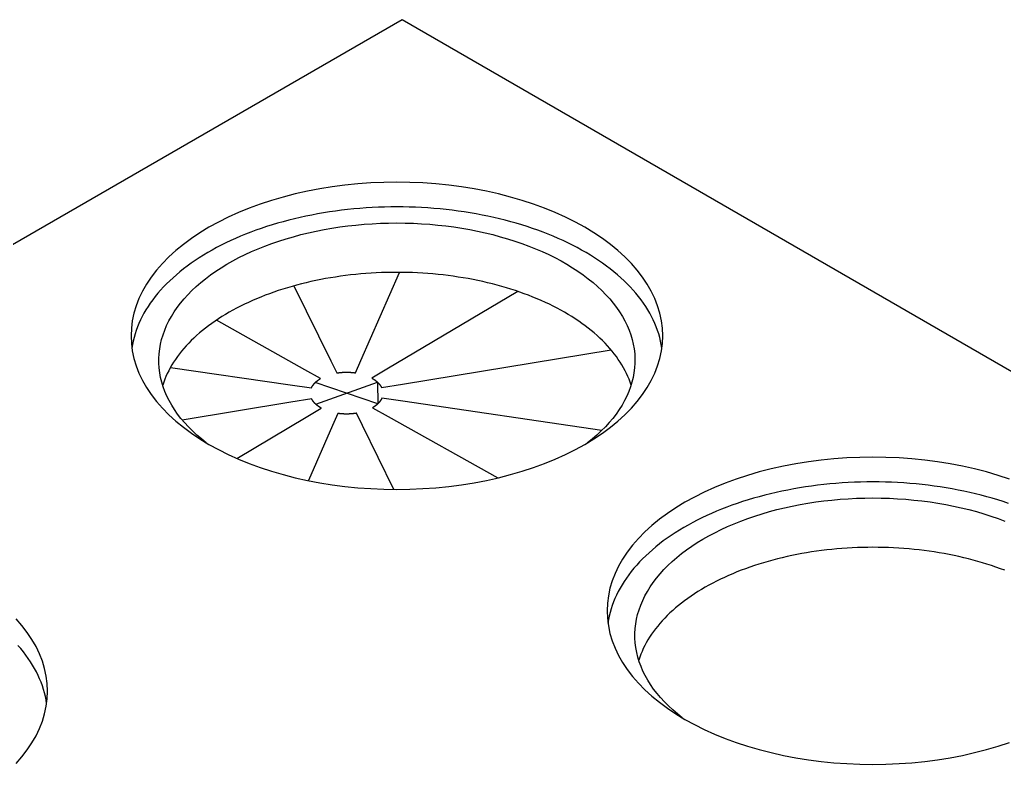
# Model space of a CAD drawing. Extents: x 1.01 to 6.52, y 0.46 to 3.89.
# Drawn here: x 2.638 to 4.675, y 2.346 to 3.89 of the extents above; entities that cross this region are included whole.
import ezdxf

# ---------------------------------------------------------------- set-up
doc = ezdxf.new("R2010")
doc.units = 0
doc.layers.get('0').update_dxf_attribs({"linetype": 'CONTINUOUS'})

msp = doc.modelspace()

# ---------------------------------------------------------------- linework, layer by layer
at = {"color": 0, "linetype": 'CONTINUOUS', "extrusion": (2e-16, 0.816497, 0.57735)}
for p, q in [((3.4288, 3.8904), (1.0129, 2.4956)), ((6.52, 2.1057), (3.4288, 3.8904)), ((3.3433, 3.1853), (3.4231, 3.3679)), ((3.205, 3.34), (3.2812, 3.1848)), ((3.6679, 3.3286), (3.3975, 3.1678)), ((3.2278, 3.1664), (3.0447, 3.2691)), ((3.4293, 3.137), (3.861, 3.2077)), ((3.2812, 3.1848), (3.2934, 3.1598)), ((3.3323, 3.1601), (3.3433, 3.1853)), ((2.9495, 3.1713), (3.1975, 3.1351)), ((3.2601, 3.1483), (3.2278, 3.1664)), ((3.3975, 3.1678), (3.3662, 3.1492)), ((3.3861, 3.13), (3.4293, 3.137)), ((3.1975, 3.1351), (3.2412, 3.1288)), ((3.1984, 3.0993), (2.974, 3.0625)), ((3.2417, 3.1063), (3.1984, 3.0993)), ((3.4302, 3.1012), (3.3866, 3.1075)), ((3.8421, 3.0412), (3.4302, 3.1012)), ((3.2303, 3.0685), (3.2616, 3.0871)), ((3.2955, 3.0762), (3.2845, 3.051)), ((3.3466, 3.0515), (3.3344, 3.0765)), ((3.3677, 3.088), (3.4, 3.0699)), ((3.0868, 2.9832), (3.2303, 3.0685)), ((3.4, 3.0699), (3.6265, 2.9428)), ((3.2845, 3.051), (3.2348, 2.9373)), ((3.4116, 2.9192), (3.3466, 3.0515))]:
    msp.add_line(p, q, dxfattribs=at)
for p, q in [((3.3787, 3.0963), (3.2491, 3.14)), ((3.2502, 3.0953), (3.3776, 3.141)), ((3.3776, 3.141), (3.3787, 3.0963))]:
    msp.add_line(p, q)
at = {"color": 0, "linetype": 'CONTINUOUS'}
for points in [[(3.8069, 3.0121, 0), (3.8255, 3.0234, 0), (3.8431, 3.0352, 0), (3.8597, 3.0475, 0), (3.8753, 3.0603, 0), (3.8897, 3.0734, 0), (3.903, 3.087, 0), (3.9152, 3.1009, 0), (3.9261, 3.1152, 0), (3.9358, 3.1297, 0), (3.9443, 3.1445, 0), (3.9515, 3.1595, 0), (3.9574, 3.1747, 0), (3.962, 3.1901, 0), (3.9653, 3.2056, 0), (3.9673, 3.2211, 0), (3.968, 3.2367, 0), (3.9673, 3.2523, 0), (3.9653, 3.2678, 0), (3.962, 3.2833, 0), (3.9574, 3.2986, 0), (3.9515, 3.3138, 0), (3.9443, 3.3289, 0), (3.9358, 3.3436, 0), (3.9261, 3.3582, 0), (3.9152, 3.3724, 0), (3.903, 3.3864, 0), (3.8897, 3.3999, 0), (3.8753, 3.4131, 0), (3.8597, 3.4258, 0), (3.8431, 3.4381, 0), (3.8255, 3.4499, 0), (3.8069, 3.4612, 0), (3.7873, 3.472, 0), (3.7669, 3.4821, 0), (3.7456, 3.4917, 0), (3.7235, 3.5007, 0), (3.7007, 3.509, 0), (3.6772, 3.5167, 0), (3.6531, 3.5237, 0), (3.6284, 3.5301, 0), (3.6032, 3.5357, 0), (3.5776, 3.5406, 0), (3.5516, 3.5447, 0), (3.5253, 3.5481, 0), (3.4987, 3.5508, 0), (3.4719, 3.5527, 0), (3.4449, 3.5538, 0), (3.4179, 3.5542, 0), (3.391, 3.5538, 0), (3.364, 3.5527, 0), (3.3373, 3.5508, 0), (3.3106, 3.5481, 0), (3.2843, 3.5447, 0), (3.2583, 3.5406, 0), (3.2327, 3.5357, 0), (3.2075, 3.5301, 0), (3.1828, 3.5237, 0), (3.1587, 3.5167, 0), (3.1352, 3.509, 0), (3.1124, 3.5007, 0), (3.0903, 3.4917, 0), (3.069, 3.4821, 0), (3.0486, 3.472, 0), (3.029, 3.4612, 0), (3.0104, 3.4499, 0), (2.9928, 3.4381, 0), (2.9762, 3.4258, 0), (2.9606, 3.4131, 0), (2.9462, 3.3999, 0), (2.9329, 3.3864, 0), (2.9208, 3.3724, 0), (2.9098, 3.3582, 0), (2.9001, 3.3436, 0), (2.8916, 3.3289, 0), (2.8844, 3.3138, 0), (2.8785, 3.2986, 0), (2.8739, 3.2833, 0), (2.8706, 3.2678, 0), (2.8686, 3.2523, 0), (2.8679, 3.2367, 0), (2.8686, 3.2211, 0), (2.8706, 3.2056, 0), (2.8739, 3.1901, 0), (2.8785, 3.1747, 0), (2.8844, 3.1595, 0), (2.8916, 3.1445, 0), (2.9001, 3.1297, 0), (2.9098, 3.1152, 0), (2.9208, 3.1009, 0), (2.9329, 3.087, 0), (2.9462, 3.0734, 0), (2.9606, 3.0603, 0), (2.9762, 3.0475, 0), (2.9928, 3.0352, 0), (3.0104, 3.0234, 0), (3.029, 3.0121, 0), (3.0486, 3.0014, 0), (3.069, 2.9912, 0), (3.0903, 2.9816, 0), (3.1124, 2.9726, 0), (3.1352, 2.9643, 0), (3.1587, 2.9566, 0), (3.1828, 2.9496, 0), (3.2075, 2.9433, 0), (3.2327, 2.9377, 0), (3.2583, 2.9328, 0), (3.2843, 2.9287, 0), (3.3106, 2.9252, 0), (3.3373, 2.9226, 0), (3.364, 2.9207, 0), (3.391, 2.9195, 0), (3.4179, 2.9191, 0), (3.4449, 2.9195, 0), (3.4719, 2.9207, 0), (3.4987, 2.9226, 0), (3.5253, 2.9252, 0), (3.5516, 2.9287, 0), (3.5776, 2.9328, 0), (3.6032, 2.9377, 0), (3.6284, 2.9433, 0), (3.6531, 2.9496, 0), (3.6772, 2.9566, 0), (3.7007, 2.9643, 0), (3.7235, 2.9726, 0), (3.7456, 2.9816, 0), (3.7669, 2.9912, 0), (3.7873, 3.0014, 0), (3.8069, 3.0121, 0)], [(3.9662, 3.2112, 0), (3.965, 3.2185, 0), (3.9635, 3.2259, 0), (3.9617, 3.2332, 0), (3.9597, 3.2405, 0), (3.9573, 3.2478, 0), (3.9547, 3.255, 0), (3.9517, 3.2622, 0), (3.9485, 3.2694, 0), (3.945, 3.2765, 0), (3.9412, 3.2835, 0), (3.9371, 3.2905, 0), (3.9327, 3.2975, 0), (3.9281, 3.3044, 0), (3.9231, 3.3112, 0), (3.9179, 3.318, 0), (3.9125, 3.3246, 0), (3.9067, 3.3312, 0), (3.9007, 3.3378, 0), (3.8945, 3.3442, 0), (3.8879, 3.3506, 0), (3.8812, 3.3569, 0), (3.8741, 3.363, 0), (3.8668, 3.3691, 0), (3.8593, 3.3751, 0), (3.8516, 3.381, 0), (3.8436, 3.3868, 0), (3.8353, 3.3924, 0), (3.8269, 3.398, 0), (3.8182, 3.4034, 0), (3.8093, 3.4087, 0), (3.8002, 3.4139, 0), (3.7909, 3.419, 0), (3.7814, 3.424, 0), (3.7717, 3.4288, 0), (3.7618, 3.4335, 0), (3.7517, 3.4381, 0), (3.7414, 3.4425, 0), (3.731, 3.4467, 0), (3.7204, 3.4509, 0), (3.7096, 3.4549, 0), (3.6987, 3.4587, 0), (3.6876, 3.4624, 0), (3.6763, 3.466, 0), (3.665, 3.4694, 0), (3.6534, 3.4726, 0), (3.6418, 3.4757, 0), (3.63, 3.4786, 0), (3.6182, 3.4814, 0), (3.6062, 3.484, 0), (3.5941, 3.4865, 0), (3.5819, 3.4888, 0), (3.5697, 3.4909, 0), (3.5573, 3.4928, 0), (3.5449, 3.4946, 0), (3.5324, 3.4962, 0), (3.5198, 3.4977, 0), (3.5072, 3.499, 0), (3.4945, 3.5001, 0), (3.4819, 3.501, 0), (3.4691, 3.5018, 0), (3.4563, 3.5024, 0), (3.4436, 3.5029, 0), (3.4308, 3.5031, 0), (3.4179, 3.5032, 0), (3.4051, 3.5031, 0), (3.3923, 3.5029, 0), (3.3796, 3.5024, 0), (3.3668, 3.5018, 0), (3.3541, 3.501, 0), (3.3413, 3.5001, 0), (3.3287, 3.499, 0), (3.3161, 3.4977, 0), (3.3035, 3.4962, 0), (3.291, 3.4946, 0), (3.2786, 3.4928, 0), (3.2662, 3.4909, 0), (3.254, 3.4888, 0), (3.2418, 3.4865, 0), (3.2297, 3.484, 0), (3.2177, 3.4814, 0), (3.2059, 3.4786, 0), (3.1941, 3.4757, 0), (3.1825, 3.4726, 0), (3.171, 3.4694, 0), (3.1596, 3.466, 0), (3.1484, 3.4624, 0), (3.1373, 3.4587, 0), (3.1263, 3.4549, 0), (3.1155, 3.4509, 0), (3.1049, 3.4467, 0), (3.0945, 3.4425, 0), (3.0842, 3.4381, 0), (3.0741, 3.4335, 0), (3.0642, 3.4288, 0), (3.0545, 3.424, 0), (3.045, 3.419, 0), (3.0357, 3.4139, 0), (3.0266, 3.4087, 0), (3.0177, 3.4034, 0), (3.009, 3.398, 0), (3.0006, 3.3924, 0), (2.9923, 3.3868, 0), (2.9843, 3.381, 0), (2.9766, 3.3751, 0), (2.9691, 3.3691, 0), (2.9618, 3.363, 0), (2.9548, 3.3569, 0), (2.948, 3.3506, 0), (2.9414, 3.3442, 0), (2.9352, 3.3378, 0), (2.9292, 3.3312, 0), (2.9234, 3.3246, 0), (2.918, 3.318, 0), (2.9128, 3.3112, 0), (2.9078, 3.3044, 0), (2.9032, 3.2975, 0), (2.8988, 3.2905, 0), (2.8947, 3.2835, 0), (2.8909, 3.2765, 0), (2.8874, 3.2694, 0), (2.8842, 3.2622, 0), (2.8812, 3.255, 0), (2.8786, 3.2478, 0), (2.8762, 3.2405, 0), (2.8742, 3.2332, 0), (2.8724, 3.2259, 0), (2.8709, 3.2185, 0), (2.8697, 3.2112, 0)], [(3.0235, 3.0154, 0), (3.0135, 3.0234, 0), (3.0041, 3.0315, 0), (2.9951, 3.0399, 0), (2.9866, 3.0484, 0), (2.9787, 3.0571, 0), (2.9712, 3.0659, 0), (2.9643, 3.0749, 0), (2.958, 3.084, 0), (2.9522, 3.0933, 0), (2.9469, 3.1026, 0), (2.9422, 3.1121, 0), (2.9381, 3.1216, 0), (2.9346, 3.1313, 0), (2.9316, 3.1409, 0), (2.9292, 3.1507, 0), (2.9274, 3.1604, 0), (2.9262, 3.1702, 0), (2.9255, 3.1801, 0), (2.9255, 3.1899, 0), (2.9261, 3.1997, 0), (2.9272, 3.2095, 0), (2.9289, 3.2193, 0), (2.9312, 3.229, 0), (2.9341, 3.2387, 0), (2.9376, 3.2484, 0), (2.9416, 3.2579, 0), (2.9462, 3.2674, 0), (2.9514, 3.2767, 0), (2.9571, 3.286, 0), (2.9634, 3.2951, 0), (2.9703, 3.3041, 0), (2.9776, 3.313, 0), (2.9855, 3.3217, 0), (2.9939, 3.3303, 0), (3.0028, 3.3386, 0), (3.0122, 3.3468, 0), (3.0221, 3.3548, 0), (3.0325, 3.3626, 0), (3.0433, 3.3702, 0), (3.0546, 3.3776, 0), (3.0663, 3.3847, 0), (3.0784, 3.3916, 0), (3.091, 3.3983, 0), (3.1039, 3.4047, 0), (3.1172, 3.4108, 0), (3.1309, 3.4167, 0), (3.1449, 3.4223, 0), (3.1592, 3.4276, 0), (3.1738, 3.4326, 0), (3.1888, 3.4373, 0), (3.204, 3.4417, 0), (3.2194, 3.4459, 0), (3.2351, 3.4497, 0), (3.251, 3.4532, 0), (3.2672, 3.4563, 0), (3.2835, 3.4592, 0), (3.2999, 3.4617, 0), (3.3165, 3.4639, 0), (3.3332, 3.4657, 0), (3.3501, 3.4673, 0), (3.367, 3.4685, 0), (3.3839, 3.4693, 0), (3.4009, 3.4698, 0), (3.4179, 3.47, 0), (3.435, 3.4698, 0), (3.452, 3.4693, 0), (3.4689, 3.4685, 0), (3.4859, 3.4673, 0), (3.5027, 3.4657, 0), (3.5194, 3.4639, 0), (3.536, 3.4617, 0), (3.5524, 3.4592, 0), (3.5687, 3.4563, 0), (3.5849, 3.4532, 0), (3.6008, 3.4497, 0), (3.6165, 3.4459, 0), (3.6319, 3.4417, 0), (3.6471, 3.4373, 0), (3.6621, 3.4326, 0), (3.6767, 3.4276, 0), (3.691, 3.4223, 0), (3.705, 3.4167, 0), (3.7187, 3.4108, 0), (3.732, 3.4047, 0), (3.7449, 3.3983, 0), (3.7575, 3.3916, 0), (3.7696, 3.3847, 0), (3.7813, 3.3776, 0), (3.7926, 3.3702, 0), (3.8034, 3.3626, 0), (3.8138, 3.3548, 0), (3.8237, 3.3468, 0), (3.8331, 3.3386, 0), (3.842, 3.3303, 0), (3.8504, 3.3217, 0), (3.8583, 3.313, 0), (3.8657, 3.3041, 0), (3.8725, 3.2951, 0), (3.8788, 3.286, 0), (3.8845, 3.2767, 0), (3.8897, 3.2674, 0), (3.8943, 3.2579, 0), (3.8983, 3.2484, 0), (3.9018, 3.2387, 0), (3.9047, 3.229, 0), (3.907, 3.2193, 0), (3.9087, 3.2095, 0), (3.9099, 3.1997, 0), (3.9104, 3.1899, 0), (3.9104, 3.1801, 0), (3.9097, 3.1702, 0), (3.9085, 3.1604, 0), (3.9067, 3.1507, 0), (3.9043, 3.1409, 0), (3.9013, 3.1313, 0), (3.8978, 3.1216, 0), (3.8937, 3.1121, 0), (3.889, 3.1026, 0), (3.8838, 3.0933, 0), (3.8779, 3.084, 0), (3.8716, 3.0749, 0), (3.8647, 3.0659, 0), (3.8573, 3.0571, 0), (3.8493, 3.0484, 0), (3.8408, 3.0399, 0), (3.8318, 3.0315, 0), (3.8224, 3.0234, 0), (3.8124, 3.0154, 0)], [(3.9024, 3.1346, 0), (3.9004, 3.1407, 0), (3.8982, 3.1467, 0), (3.8957, 3.1527, 0), (3.893, 3.1587, 0), (3.89, 3.1646, 0), (3.8869, 3.1705, 0), (3.8835, 3.1764, 0), (3.8799, 3.1822, 0), (3.8761, 3.188, 0), (3.872, 3.1937, 0), (3.8678, 3.1994, 0), (3.8633, 3.205, 0), (3.8586, 3.2106, 0), (3.8537, 3.216, 0), (3.8487, 3.2215, 0), (3.8434, 3.2269, 0), (3.8379, 3.2321, 0), (3.8322, 3.2374, 0), (3.8263, 3.2425, 0), (3.8202, 3.2476, 0), (3.814, 3.2526, 0), (3.8075, 3.2576, 0), (3.8009, 3.2624, 0), (3.7941, 3.2672, 0), (3.7871, 3.2718, 0), (3.7799, 3.2764, 0), (3.7725, 3.2809, 0), (3.765, 3.2853, 0), (3.7574, 3.2896, 0), (3.7495, 3.2938, 0), (3.7416, 3.2979, 0), (3.7334, 3.302, 0), (3.7251, 3.3058, 0), (3.7167, 3.3096, 0), (3.7081, 3.3133, 0), (3.6994, 3.3169, 0), (3.6905, 3.3204, 0), (3.6816, 3.3238, 0), (3.6725, 3.327, 0), (3.6633, 3.3302, 0), (3.6539, 3.3332, 0), (3.6445, 3.3361, 0), (3.6349, 3.3388, 0), (3.6253, 3.3415, 0), (3.6155, 3.3441, 0), (3.6057, 3.3465, 0), (3.5957, 3.3488, 0), (3.5857, 3.3509, 0), (3.5756, 3.353, 0), (3.5654, 3.3549, 0), (3.5552, 3.3567, 0), (3.5449, 3.3583, 0), (3.5345, 3.3598, 0), (3.5241, 3.3613, 0), (3.5136, 3.3625, 0), (3.5031, 3.3636, 0), (3.4926, 3.3647, 0), (3.482, 3.3655, 0), (3.4713, 3.3662, 0), (3.4607, 3.3669, 0), (3.45, 3.3673, 0), (3.4393, 3.3677, 0), (3.4287, 3.3679, 0), (3.4179, 3.3679, 0), (3.4072, 3.3679, 0), (3.3966, 3.3677, 0), (3.3859, 3.3673, 0), (3.3752, 3.3669, 0), (3.3646, 3.3662, 0), (3.3539, 3.3655, 0), (3.3434, 3.3647, 0), (3.3328, 3.3636, 0), (3.3223, 3.3625, 0), (3.3118, 3.3613, 0), (3.3014, 3.3598, 0), (3.291, 3.3583, 0), (3.2807, 3.3567, 0), (3.2705, 3.3549, 0), (3.2603, 3.353, 0), (3.2502, 3.3509, 0), (3.2402, 3.3488, 0), (3.2302, 3.3465, 0), (3.2204, 3.3441, 0), (3.2106, 3.3415, 0), (3.201, 3.3388, 0), (3.1914, 3.3361, 0), (3.182, 3.3332, 0), (3.1726, 3.3302, 0), (3.1634, 3.327, 0), (3.1543, 3.3238, 0), (3.1454, 3.3204, 0), (3.1365, 3.3169, 0), (3.1278, 3.3133, 0), (3.1192, 3.3096, 0), (3.1108, 3.3058, 0), (3.1025, 3.302, 0), (3.0943, 3.2979, 0), (3.0864, 3.2938, 0), (3.0785, 3.2896, 0), (3.0709, 3.2853, 0), (3.0633, 3.2809, 0), (3.056, 3.2764, 0), (3.0488, 3.2718, 0), (3.0419, 3.2672, 0), (3.035, 3.2624, 0), (3.0284, 3.2576, 0), (3.0219, 3.2526, 0), (3.0157, 3.2476, 0), (3.0096, 3.2425, 0), (3.0037, 3.2374, 0), (2.998, 3.2321, 0), (2.9925, 3.2269, 0), (2.9872, 3.2215, 0), (2.9821, 3.216, 0), (2.9773, 3.2106, 0), (2.9726, 3.205, 0), (2.9681, 3.1994, 0), (2.9639, 3.1937, 0), (2.9598, 3.188, 0), (2.956, 3.1822, 0), (2.9524, 3.1764, 0), (2.9491, 3.1705, 0), (2.9459, 3.1646, 0), (2.943, 3.1587, 0), (2.9402, 3.1527, 0), (2.9377, 3.1467, 0), (2.9355, 3.1407, 0), (2.9335, 3.1346, 0)], [(3.2934, 3.1598, 0), (3.2937, 3.1599, 0), (3.294, 3.1599, 0), (3.2943, 3.1599, 0), (3.2946, 3.16, 0), (3.2949, 3.16, 0), (3.2952, 3.1601, 0), (3.2955, 3.1601, 0), (3.2958, 3.1602, 0), (3.2961, 3.1602, 0), (3.2964, 3.1603, 0), (3.2967, 3.1603, 0), (3.297, 3.1603, 0), (3.2973, 3.1604, 0), (3.2976, 3.1604, 0), (3.2979, 3.1605, 0), (3.2982, 3.1605, 0), (3.2985, 3.1605, 0), (3.2988, 3.1606, 0), (3.2991, 3.1606, 0), (3.2994, 3.1606, 0), (3.2997, 3.1607, 0), (3.3, 3.1607, 0), (3.3003, 3.1607, 0), (3.3006, 3.1608, 0), (3.3009, 3.1608, 0), (3.3012, 3.1608, 0), (3.3015, 3.1609, 0), (3.3018, 3.1609, 0), (3.3021, 3.1609, 0), (3.3024, 3.1609, 0), (3.3027, 3.161, 0), (3.303, 3.161, 0), (3.3033, 3.161, 0), (3.3036, 3.161, 0), (3.3039, 3.1611, 0), (3.3043, 3.1611, 0), (3.3045, 3.1611, 0), (3.3049, 3.1611, 0), (3.3052, 3.1612, 0), (3.3055, 3.1612, 0), (3.3058, 3.1612, 0), (3.3061, 3.1612, 0), (3.3064, 3.1612, 0), (3.3067, 3.1612, 0), (3.307, 3.1613, 0), (3.3073, 3.1613, 0), (3.3076, 3.1613, 0), (3.3079, 3.1613, 0), (3.3082, 3.1613, 0), (3.3085, 3.1613, 0), (3.3088, 3.1614, 0), (3.3091, 3.1614, 0), (3.3094, 3.1614, 0), (3.3097, 3.1614, 0), (3.31, 3.1614, 0), (3.3104, 3.1614, 0), (3.3107, 3.1614, 0), (3.311, 3.1614, 0), (3.3113, 3.1614, 0), (3.3116, 3.1614, 0), (3.3119, 3.1614, 0), (3.3122, 3.1614, 0), (3.3125, 3.1614, 0), (3.3128, 3.1614, 0), (3.3131, 3.1614, 0), (3.3134, 3.1614, 0), (3.3137, 3.1614, 0), (3.314, 3.1614, 0), (3.3143, 3.1614, 0), (3.3146, 3.1614, 0), (3.315, 3.1614, 0), (3.3153, 3.1614, 0), (3.3156, 3.1614, 0), (3.3159, 3.1614, 0), (3.3162, 3.1614, 0), (3.3165, 3.1614, 0), (3.3168, 3.1614, 0), (3.3171, 3.1614, 0), (3.3174, 3.1614, 0), (3.3177, 3.1614, 0), (3.318, 3.1614, 0), (3.3183, 3.1614, 0), (3.3186, 3.1614, 0), (3.3189, 3.1614, 0), (3.3192, 3.1613, 0), (3.3196, 3.1613, 0), (3.3199, 3.1613, 0), (3.3202, 3.1613, 0), (3.3205, 3.1613, 0), (3.3208, 3.1613, 0), (3.3211, 3.1612, 0), (3.3214, 3.1612, 0), (3.3217, 3.1612, 0), (3.322, 3.1612, 0), (3.3223, 3.1612, 0), (3.3226, 3.1612, 0), (3.3229, 3.1611, 0), (3.3232, 3.1611, 0), (3.3235, 3.1611, 0), (3.3238, 3.1611, 0), (3.3241, 3.161, 0), (3.3244, 3.161, 0), (3.3247, 3.161, 0), (3.325, 3.161, 0), (3.3253, 3.1609, 0), (3.3256, 3.1609, 0), (3.326, 3.1609, 0), (3.3262, 3.1609, 0), (3.3266, 3.1608, 0), (3.3269, 3.1608, 0), (3.3272, 3.1608, 0), (3.3275, 3.1607, 0), (3.3278, 3.1607, 0), (3.3281, 3.1607, 0), (3.3284, 3.1606, 0), (3.3287, 3.1606, 0), (3.329, 3.1606, 0), (3.3293, 3.1605, 0), (3.3296, 3.1605, 0), (3.3299, 3.1605, 0), (3.3302, 3.1604, 0), (3.3305, 3.1604, 0), (3.3308, 3.1603, 0), (3.3311, 3.1603, 0), (3.3314, 3.1603, 0), (3.3317, 3.1602, 0), (3.332, 3.1602, 0), (3.3323, 3.1601, 0)], [(3.2412, 3.1288, 0), (3.2413, 3.1289, 0), (3.2413, 3.1291, 0), (3.2414, 3.1293, 0), (3.2415, 3.1294, 0), (3.2416, 3.1296, 0), (3.2416, 3.1298, 0), (3.2417, 3.13, 0), (3.2418, 3.1301, 0), (3.2419, 3.1303, 0), (3.242, 3.1305, 0), (3.2421, 3.1306, 0), (3.2422, 3.1308, 0), (3.2423, 3.131, 0), (3.2424, 3.1311, 0), (3.2424, 3.1313, 0), (3.2425, 3.1315, 0), (3.2426, 3.1316, 0), (3.2427, 3.1318, 0), (3.2428, 3.132, 0), (3.2429, 3.1322, 0), (3.243, 3.1323, 0), (3.2431, 3.1325, 0), (3.2432, 3.1326, 0), (3.2433, 3.1328, 0), (3.2434, 3.133, 0), (3.2435, 3.1332, 0), (3.2437, 3.1333, 0), (3.2437, 3.1335, 0), (3.2439, 3.1336, 0), (3.244, 3.1338, 0), (3.2441, 3.134, 0), (3.2442, 3.1341, 0), (3.2443, 3.1343, 0), (3.2444, 3.1345, 0), (3.2445, 3.1346, 0), (3.2447, 3.1348, 0), (3.2448, 3.135, 0), (3.2449, 3.1351, 0), (3.245, 3.1353, 0), (3.2451, 3.1355, 0), (3.2453, 3.1356, 0), (3.2454, 3.1358, 0), (3.2455, 3.1359, 0), (3.2456, 3.1361, 0), (3.2458, 3.1363, 0), (3.2459, 3.1364, 0), (3.246, 3.1366, 0), (3.2462, 3.1367, 0), (3.2463, 3.1369, 0), (3.2464, 3.1371, 0), (3.2466, 3.1372, 0), (3.2467, 3.1374, 0), (3.2468, 3.1375, 0), (3.247, 3.1377, 0), (3.2471, 3.1378, 0), (3.2473, 3.138, 0), (3.2474, 3.1382, 0), (3.2475, 3.1383, 0), (3.2477, 3.1385, 0), (3.2478, 3.1386, 0), (3.248, 3.1388, 0), (3.2481, 3.1389, 0), (3.2483, 3.1391, 0), (3.2484, 3.1393, 0), (3.2486, 3.1394, 0), (3.2487, 3.1396, 0), (3.2489, 3.1397, 0), (3.249, 3.1399, 0), (3.2492, 3.14, 0), (3.2493, 3.1402, 0), (3.2495, 3.1403, 0), (3.2496, 3.1405, 0), (3.2498, 3.1406, 0), (3.25, 3.1408, 0), (3.2501, 3.1409, 0), (3.2503, 3.1411, 0), (3.2504, 3.1412, 0), (3.2506, 3.1414, 0), (3.2508, 3.1415, 0), (3.2509, 3.1417, 0), (3.2511, 3.1418, 0), (3.2513, 3.142, 0), (3.2515, 3.1421, 0), (3.2516, 3.1423, 0), (3.2518, 3.1424, 0), (3.252, 3.1426, 0), (3.2521, 3.1427, 0), (3.2523, 3.1429, 0), (3.2525, 3.143, 0), (3.2527, 3.1431, 0), (3.2528, 3.1433, 0), (3.253, 3.1434, 0), (3.2532, 3.1436, 0), (3.2534, 3.1437, 0), (3.2536, 3.1439, 0), (3.2537, 3.144, 0), (3.2539, 3.1441, 0), (3.2541, 3.1443, 0), (3.2543, 3.1444, 0), (3.2545, 3.1446, 0), (3.2547, 3.1447, 0), (3.2549, 3.1448, 0), (3.2551, 3.145, 0), (3.2552, 3.1451, 0), (3.2554, 3.1453, 0), (3.2556, 3.1454, 0), (3.2558, 3.1456, 0), (3.256, 3.1457, 0), (3.2562, 3.1458, 0), (3.2564, 3.146, 0), (3.2566, 3.1461, 0), (3.2568, 3.1462, 0), (3.257, 3.1464, 0), (3.2572, 3.1465, 0), (3.2574, 3.1466, 0), (3.2576, 3.1468, 0), (3.2578, 3.1469, 0), (3.258, 3.147, 0), (3.2582, 3.1472, 0), (3.2584, 3.1473, 0), (3.2586, 3.1474, 0), (3.2588, 3.1475, 0), (3.259, 3.1477, 0), (3.2593, 3.1478, 0), (3.2595, 3.1479, 0), (3.2597, 3.1481, 0), (3.2599, 3.1482, 0), (3.2601, 3.1483, 0)], [(3.3662, 3.1492, 0), (3.3664, 3.1491, 0), (3.3666, 3.149, 0), (3.3668, 3.1488, 0), (3.367, 3.1487, 0), (3.3672, 3.1486, 0), (3.3675, 3.1485, 0), (3.3677, 3.1483, 0), (3.3679, 3.1482, 0), (3.3681, 3.1481, 0), (3.3683, 3.1479, 0), (3.3685, 3.1478, 0), (3.3687, 3.1477, 0), (3.3689, 3.1476, 0), (3.3691, 3.1474, 0), (3.3694, 3.1473, 0), (3.3696, 3.1472, 0), (3.3698, 3.147, 0), (3.37, 3.1469, 0), (3.3702, 3.1468, 0), (3.3704, 3.1466, 0), (3.3706, 3.1465, 0), (3.3708, 3.1464, 0), (3.371, 3.1462, 0), (3.3712, 3.1461, 0), (3.3714, 3.146, 0), (3.3716, 3.1458, 0), (3.3718, 3.1457, 0), (3.372, 3.1456, 0), (3.3722, 3.1454, 0), (3.3723, 3.1453, 0), (3.3725, 3.1451, 0), (3.3727, 3.145, 0), (3.3729, 3.1449, 0), (3.3731, 3.1447, 0), (3.3733, 3.1446, 0), (3.3735, 3.1444, 0), (3.3737, 3.1443, 0), (3.3739, 3.1442, 0), (3.374, 3.144, 0), (3.3742, 3.1439, 0), (3.3744, 3.1437, 0), (3.3746, 3.1436, 0), (3.3748, 3.1435, 0), (3.3749, 3.1433, 0), (3.3751, 3.1432, 0), (3.3753, 3.143, 0), (3.3755, 3.1429, 0), (3.3756, 3.1427, 0), (3.3758, 3.1426, 0), (3.376, 3.1424, 0), (3.3762, 3.1423, 0), (3.3763, 3.1421, 0), (3.3765, 3.142, 0), (3.3767, 3.1418, 0), (3.3768, 3.1417, 0), (3.377, 3.1416, 0), (3.3772, 3.1414, 0), (3.3773, 3.1412, 0), (3.3775, 3.1411, 0), (3.3777, 3.141, 0), (3.3778, 3.1408, 0), (3.378, 3.1406, 0), (3.3781, 3.1405, 0), (3.3783, 3.1403, 0), (3.3785, 3.1402, 0), (3.3786, 3.14, 0), (3.3788, 3.1399, 0), (3.3789, 3.1397, 0), (3.3791, 3.1396, 0), (3.3792, 3.1394, 0), (3.3794, 3.1393, 0), (3.3795, 3.1391, 0), (3.3797, 3.139, 0), (3.3798, 3.1388, 0), (3.38, 3.1387, 0), (3.3801, 3.1385, 0), (3.3803, 3.1383, 0), (3.3804, 3.1382, 0), (3.3805, 3.138, 0), (3.3807, 3.1379, 0), (3.3808, 3.1377, 0), (3.3809, 3.1376, 0), (3.3811, 3.1374, 0), (3.3812, 3.1372, 0), (3.3814, 3.1371, 0), (3.3815, 3.1369, 0), (3.3816, 3.1368, 0), (3.3818, 3.1366, 0), (3.3819, 3.1364, 0), (3.382, 3.1363, 0), (3.3821, 3.1361, 0), (3.3823, 3.1359, 0), (3.3824, 3.1358, 0), (3.3825, 3.1356, 0), (3.3826, 3.1355, 0), (3.3828, 3.1353, 0), (3.3829, 3.1351, 0), (3.383, 3.135, 0), (3.3831, 3.1348, 0), (3.3832, 3.1347, 0), (3.3834, 3.1345, 0), (3.3835, 3.1343, 0), (3.3836, 3.1341, 0), (3.3837, 3.134, 0), (3.3838, 3.1338, 0), (3.3839, 3.1337, 0), (3.384, 3.1335, 0), (3.3841, 3.1333, 0), (3.3843, 3.1332, 0), (3.3843, 3.133, 0), (3.3845, 3.1328, 0), (3.3846, 3.1327, 0), (3.3847, 3.1325, 0), (3.3848, 3.1323, 0), (3.3849, 3.1322, 0), (3.385, 3.132, 0), (3.3851, 3.1318, 0), (3.3852, 3.1317, 0), (3.3853, 3.1315, 0), (3.3853, 3.1313, 0), (3.3854, 3.1311, 0), (3.3855, 3.131, 0), (3.3856, 3.1308, 0), (3.3857, 3.1306, 0), (3.3858, 3.1305, 0), (3.3859, 3.1303, 0), (3.386, 3.1301, 0), (3.3861, 3.13, 0)], [(3.2616, 3.0871, 0), (3.2614, 3.0872, 0), (3.2612, 3.0873, 0), (3.261, 3.0875, 0), (3.2608, 3.0876, 0), (3.2605, 3.0877, 0), (3.2603, 3.0878, 0), (3.2601, 3.088, 0), (3.2599, 3.0881, 0), (3.2597, 3.0882, 0), (3.2595, 3.0884, 0), (3.2593, 3.0885, 0), (3.2591, 3.0886, 0), (3.2588, 3.0887, 0), (3.2586, 3.0889, 0), (3.2584, 3.089, 0), (3.2582, 3.0891, 0), (3.258, 3.0893, 0), (3.2578, 3.0894, 0), (3.2576, 3.0895, 0), (3.2574, 3.0897, 0), (3.2572, 3.0898, 0), (3.257, 3.0899, 0), (3.2568, 3.0901, 0), (3.2566, 3.0902, 0), (3.2564, 3.0903, 0), (3.2562, 3.0905, 0), (3.256, 3.0906, 0), (3.2558, 3.0907, 0), (3.2556, 3.0909, 0), (3.2555, 3.091, 0), (3.2553, 3.0912, 0), (3.2551, 3.0913, 0), (3.2549, 3.0914, 0), (3.2547, 3.0916, 0), (3.2545, 3.0917, 0), (3.2543, 3.0918, 0), (3.2541, 3.092, 0), (3.2539, 3.0921, 0), (3.2538, 3.0923, 0), (3.2536, 3.0924, 0), (3.2534, 3.0926, 0), (3.2532, 3.0927, 0), (3.253, 3.0928, 0), (3.2529, 3.093, 0), (3.2527, 3.0931, 0), (3.2525, 3.0933, 0), (3.2523, 3.0934, 0), (3.2521, 3.0936, 0), (3.252, 3.0937, 0), (3.2518, 3.0939, 0), (3.2516, 3.094, 0), (3.2515, 3.0942, 0), (3.2513, 3.0943, 0), (3.2511, 3.0945, 0), (3.251, 3.0946, 0), (3.2508, 3.0947, 0), (3.2506, 3.0949, 0), (3.2505, 3.0951, 0), (3.2503, 3.0952, 0), (3.2501, 3.0953, 0), (3.25, 3.0955, 0), (3.2498, 3.0957, 0), (3.2496, 3.0958, 0), (3.2495, 3.096, 0), (3.2493, 3.0961, 0), (3.2492, 3.0963, 0), (3.249, 3.0964, 0), (3.2489, 3.0966, 0), (3.2487, 3.0967, 0), (3.2486, 3.0969, 0), (3.2484, 3.097, 0), (3.2483, 3.0972, 0), (3.2481, 3.0973, 0), (3.248, 3.0975, 0), (3.2478, 3.0976, 0), (3.2477, 3.0978, 0), (3.2475, 3.098, 0), (3.2474, 3.0981, 0), (3.2473, 3.0983, 0), (3.2471, 3.0984, 0), (3.247, 3.0986, 0), (3.2468, 3.0987, 0), (3.2467, 3.0989, 0), (3.2466, 3.0991, 0), (3.2464, 3.0992, 0), (3.2463, 3.0994, 0), (3.2462, 3.0995, 0), (3.246, 3.0997, 0), (3.2459, 3.0999, 0), (3.2458, 3.1, 0), (3.2456, 3.1002, 0), (3.2455, 3.1004, 0), (3.2454, 3.1005, 0), (3.2453, 3.1007, 0), (3.2452, 3.1008, 0), (3.245, 3.101, 0), (3.2449, 3.1012, 0), (3.2448, 3.1013, 0), (3.2447, 3.1015, 0), (3.2445, 3.1016, 0), (3.2444, 3.1018, 0), (3.2443, 3.102, 0), (3.2442, 3.1021, 0), (3.2441, 3.1023, 0), (3.244, 3.1025, 0), (3.2439, 3.1026, 0), (3.2438, 3.1028, 0), (3.2437, 3.103, 0), (3.2435, 3.1031, 0), (3.2434, 3.1033, 0), (3.2433, 3.1035, 0), (3.2432, 3.1036, 0), (3.2431, 3.1038, 0), (3.243, 3.104, 0), (3.2429, 3.1041, 0), (3.2428, 3.1043, 0), (3.2427, 3.1045, 0), (3.2426, 3.1046, 0), (3.2425, 3.1048, 0), (3.2424, 3.105, 0), (3.2424, 3.1052, 0), (3.2423, 3.1053, 0), (3.2422, 3.1055, 0), (3.2421, 3.1057, 0), (3.242, 3.1058, 0), (3.2419, 3.106, 0), (3.2418, 3.1062, 0), (3.2417, 3.1063, 0)], [(3.3866, 3.1075, 0), (3.3865, 3.1074, 0), (3.3865, 3.1072, 0), (3.3864, 3.107, 0), (3.3863, 3.1069, 0), (3.3862, 3.1067, 0), (3.3861, 3.1065, 0), (3.3861, 3.1063, 0), (3.386, 3.1062, 0), (3.3859, 3.106, 0), (3.3858, 3.1058, 0), (3.3857, 3.1057, 0), (3.3856, 3.1055, 0), (3.3855, 3.1053, 0), (3.3855, 3.1052, 0), (3.3853, 3.105, 0), (3.3853, 3.1048, 0), (3.3852, 3.1047, 0), (3.3851, 3.1045, 0), (3.385, 3.1043, 0), (3.3849, 3.1042, 0), (3.3848, 3.104, 0), (3.3847, 3.1038, 0), (3.3846, 3.1037, 0), (3.3845, 3.1035, 0), (3.3844, 3.1033, 0), (3.3843, 3.1031, 0), (3.3841, 3.103, 0), (3.384, 3.1028, 0), (3.3839, 3.1027, 0), (3.3838, 3.1025, 0), (3.3837, 3.1023, 0), (3.3836, 3.1022, 0), (3.3835, 3.102, 0), (3.3834, 3.1018, 0), (3.3832, 3.1017, 0), (3.3831, 3.1015, 0), (3.383, 3.1013, 0), (3.3829, 3.1012, 0), (3.3828, 3.101, 0), (3.3826, 3.1008, 0), (3.3825, 3.1007, 0), (3.3824, 3.1005, 0), (3.3823, 3.1004, 0), (3.3822, 3.1002, 0), (3.382, 3.1, 0), (3.3819, 3.0999, 0), (3.3818, 3.0997, 0), (3.3816, 3.0996, 0), (3.3815, 3.0994, 0), (3.3814, 3.0992, 0), (3.3812, 3.0991, 0), (3.3811, 3.0989, 0), (3.381, 3.0988, 0), (3.3808, 3.0986, 0), (3.3807, 3.0985, 0), (3.3805, 3.0983, 0), (3.3804, 3.0981, 0), (3.3803, 3.098, 0), (3.3801, 3.0978, 0), (3.38, 3.0977, 0), (3.3798, 3.0975, 0), (3.3797, 3.0974, 0), (3.3795, 3.0972, 0), (3.3794, 3.097, 0), (3.3792, 3.0969, 0), (3.3791, 3.0967, 0), (3.3789, 3.0966, 0), (3.3788, 3.0964, 0), (3.3786, 3.0963, 0), (3.3785, 3.0961, 0), (3.3783, 3.096, 0), (3.3782, 3.0958, 0), (3.378, 3.0957, 0), (3.3778, 3.0955, 0), (3.3777, 3.0954, 0), (3.3775, 3.0952, 0), (3.3773, 3.0951, 0), (3.3772, 3.0949, 0), (3.377, 3.0948, 0), (3.3769, 3.0946, 0), (3.3767, 3.0945, 0), (3.3765, 3.0943, 0), (3.3763, 3.0942, 0), (3.3762, 3.094, 0), (3.376, 3.0939, 0), (3.3758, 3.0937, 0), (3.3757, 3.0936, 0), (3.3755, 3.0934, 0), (3.3753, 3.0933, 0), (3.3751, 3.0932, 0), (3.375, 3.093, 0), (3.3748, 3.0929, 0), (3.3746, 3.0927, 0), (3.3744, 3.0926, 0), (3.3742, 3.0924, 0), (3.374, 3.0923, 0), (3.3739, 3.0922, 0), (3.3737, 3.092, 0), (3.3735, 3.0919, 0), (3.3733, 3.0917, 0), (3.3731, 3.0916, 0), (3.3729, 3.0915, 0), (3.3727, 3.0913, 0), (3.3726, 3.0912, 0), (3.3724, 3.091, 0), (3.3722, 3.0909, 0), (3.372, 3.0907, 0), (3.3718, 3.0906, 0), (3.3716, 3.0905, 0), (3.3714, 3.0903, 0), (3.3712, 3.0902, 0), (3.371, 3.0901, 0), (3.3708, 3.0899, 0), (3.3706, 3.0898, 0), (3.3704, 3.0897, 0), (3.3702, 3.0895, 0), (3.37, 3.0894, 0), (3.3698, 3.0893, 0), (3.3696, 3.0891, 0), (3.3694, 3.089, 0), (3.3692, 3.0889, 0), (3.369, 3.0888, 0), (3.3687, 3.0886, 0), (3.3685, 3.0885, 0), (3.3683, 3.0884, 0), (3.3681, 3.0882, 0), (3.3679, 3.0881, 0), (3.3677, 3.088, 0)], [(3.3344, 3.0765, 0), (3.3341, 3.0764, 0), (3.3338, 3.0764, 0), (3.3335, 3.0764, 0), (3.3332, 3.0763, 0), (3.3329, 3.0763, 0), (3.3326, 3.0762, 0), (3.3323, 3.0762, 0), (3.332, 3.0761, 0), (3.3317, 3.0761, 0), (3.3314, 3.076, 0), (3.3311, 3.076, 0), (3.3308, 3.076, 0), (3.3305, 3.0759, 0), (3.3302, 3.0759, 0), (3.3299, 3.0758, 0), (3.3296, 3.0758, 0), (3.3293, 3.0758, 0), (3.329, 3.0757, 0), (3.3287, 3.0757, 0), (3.3284, 3.0757, 0), (3.3281, 3.0756, 0), (3.3278, 3.0756, 0), (3.3275, 3.0756, 0), (3.3272, 3.0755, 0), (3.3269, 3.0755, 0), (3.3266, 3.0755, 0), (3.3263, 3.0754, 0), (3.326, 3.0754, 0), (3.3257, 3.0754, 0), (3.3254, 3.0754, 0), (3.3251, 3.0753, 0), (3.3248, 3.0753, 0), (3.3245, 3.0753, 0), (3.3242, 3.0753, 0), (3.3239, 3.0752, 0), (3.3236, 3.0752, 0), (3.3232, 3.0752, 0), (3.3229, 3.0752, 0), (3.3226, 3.0751, 0), (3.3223, 3.0751, 0), (3.322, 3.0751, 0), (3.3217, 3.0751, 0), (3.3214, 3.0751, 0), (3.3211, 3.0751, 0), (3.3208, 3.075, 0), (3.3205, 3.075, 0), (3.3202, 3.075, 0), (3.3199, 3.075, 0), (3.3196, 3.075, 0), (3.3193, 3.075, 0), (3.319, 3.0749, 0), (3.3187, 3.0749, 0), (3.3184, 3.0749, 0), (3.318, 3.0749, 0), (3.3177, 3.0749, 0), (3.3174, 3.0749, 0), (3.3171, 3.0749, 0), (3.3168, 3.0749, 0), (3.3165, 3.0749, 0), (3.3162, 3.0749, 0), (3.3159, 3.0749, 0), (3.3156, 3.0749, 0), (3.3153, 3.0749, 0), (3.315, 3.0749, 0), (3.3147, 3.0749, 0), (3.3144, 3.0749, 0), (3.3141, 3.0749, 0), (3.3138, 3.0749, 0), (3.3135, 3.0749, 0), (3.3131, 3.0749, 0), (3.3128, 3.0749, 0), (3.3125, 3.0749, 0), (3.3122, 3.0749, 0), (3.3119, 3.0749, 0), (3.3116, 3.0749, 0), (3.3113, 3.0749, 0), (3.311, 3.0749, 0), (3.3107, 3.0749, 0), (3.3104, 3.0749, 0), (3.3101, 3.0749, 0), (3.3098, 3.0749, 0), (3.3095, 3.0749, 0), (3.3092, 3.0749, 0), (3.3089, 3.0749, 0), (3.3085, 3.075, 0), (3.3082, 3.075, 0), (3.3079, 3.075, 0), (3.3076, 3.075, 0), (3.3073, 3.075, 0), (3.307, 3.075, 0), (3.3067, 3.0751, 0), (3.3064, 3.0751, 0), (3.3061, 3.0751, 0), (3.3058, 3.0751, 0), (3.3055, 3.0751, 0), (3.3052, 3.0751, 0), (3.3049, 3.0752, 0), (3.3046, 3.0752, 0), (3.3043, 3.0752, 0), (3.304, 3.0752, 0), (3.3037, 3.0753, 0), (3.3034, 3.0753, 0), (3.3031, 3.0753, 0), (3.3028, 3.0753, 0), (3.3024, 3.0754, 0), (3.3022, 3.0754, 0), (3.3018, 3.0754, 0), (3.3015, 3.0754, 0), (3.3012, 3.0755, 0), (3.3009, 3.0755, 0), (3.3006, 3.0755, 0), (3.3003, 3.0756, 0), (3.3, 3.0756, 0), (3.2997, 3.0756, 0), (3.2994, 3.0757, 0), (3.2991, 3.0757, 0), (3.2988, 3.0757, 0), (3.2985, 3.0758, 0), (3.2982, 3.0758, 0), (3.2979, 3.0758, 0), (3.2976, 3.0759, 0), (3.2973, 3.0759, 0), (3.297, 3.076, 0), (3.2967, 3.076, 0), (3.2964, 3.076, 0), (3.2961, 3.0761, 0), (3.2958, 3.0761, 0), (3.2955, 3.0762, 0)], [(4.6856, 2.9404, 0), (4.6621, 2.9481, 0), (4.638, 2.9551, 0), (4.6133, 2.9614, 0), (4.5881, 2.967, 0), (4.5625, 2.9719, 0), (4.5365, 2.9761, 0), (4.5102, 2.9795, 0), (4.4836, 2.9821, 0), (4.4568, 2.9841, 0), (4.4298, 2.9852, 0), (4.4028, 2.9856, 0), (4.3759, 2.9852, 0), (4.3489, 2.9841, 0), (4.3221, 2.9821, 0), (4.2956, 2.9795, 0), (4.2692, 2.9761, 0), (4.2432, 2.9719, 0), (4.2176, 2.967, 0), (4.1924, 2.9614, 0), (4.1677, 2.9551, 0), (4.1436, 2.9481, 0), (4.1201, 2.9404, 0), (4.0973, 2.9321, 0), (4.0752, 2.9231, 0), (4.0539, 2.9135, 0), (4.0335, 2.9033, 0), (4.0139, 2.8926, 0), (3.9953, 2.8813, 0), (3.9777, 2.8695, 0), (3.9611, 2.8572, 0), (3.9455, 2.8445, 0), (3.9311, 2.8313, 0), (3.9178, 2.8177, 0), (3.9057, 2.8038, 0), (3.8947, 2.7896, 0), (3.885, 2.775, 0), (3.8765, 2.7602, 0), (3.8693, 2.7452, 0), (3.8634, 2.73, 0), (3.8588, 2.7146, 0), (3.8555, 2.6992, 0), (3.8535, 2.6836, 0), (3.8529, 2.6681, 0), (3.8535, 2.6525, 0), (3.8555, 2.6369, 0), (3.8588, 2.6214, 0), (3.8634, 2.6061, 0), (3.8693, 2.5909, 0), (3.8765, 2.5759, 0), (3.885, 2.5611, 0), (3.8947, 2.5465, 0), (3.9057, 2.5323, 0), (3.9178, 2.5184, 0), (3.9311, 2.5048, 0), (3.9455, 2.4916, 0), (3.9611, 2.4789, 0), (3.9777, 2.4666, 0), (3.9953, 2.4548, 0), (4.0139, 2.4435, 0), (4.0335, 2.4328, 0), (4.0539, 2.4226, 0), (4.0752, 2.413, 0), (4.0973, 2.404, 0), (4.1201, 2.3957, 0), (4.1436, 2.388, 0), (4.1677, 2.381, 0), (4.1924, 2.3747, 0), (4.2176, 2.3691, 0), (4.2432, 2.3642, 0), (4.2692, 2.36, 0), (4.2956, 2.3566, 0), (4.3221, 2.3539, 0), (4.3489, 2.352, 0), (4.3759, 2.3509, 0), (4.4028, 2.3505, 0), (4.4298, 2.3509, 0), (4.4568, 2.352, 0), (4.4836, 2.3539, 0), (4.5102, 2.3566, 0), (4.5365, 2.36, 0), (4.5625, 2.3642, 0), (4.5881, 2.3691, 0), (4.6133, 2.3747, 0), (4.638, 2.381, 0), (4.6621, 2.388, 0), (4.6856, 2.3957, 0)], [(4.6835, 2.8901, 0), (4.6725, 2.8938, 0), (4.6612, 2.8973, 0), (4.6498, 2.9007, 0), (4.6383, 2.904, 0), (4.6267, 2.9071, 0), (4.6149, 2.91, 0), (4.6031, 2.9128, 0), (4.5911, 2.9154, 0), (4.579, 2.9178, 0), (4.5668, 2.9201, 0), (4.5545, 2.9222, 0), (4.5422, 2.9242, 0), (4.5298, 2.926, 0), (4.5173, 2.9276, 0), (4.5047, 2.9291, 0), (4.4921, 2.9303, 0), (4.4794, 2.9315, 0), (4.4667, 2.9324, 0), (4.454, 2.9332, 0), (4.4412, 2.9338, 0), (4.4285, 2.9342, 0), (4.4157, 2.9345, 0), (4.4028, 2.9346, 0), (4.39, 2.9345, 0), (4.3772, 2.9342, 0), (4.3645, 2.9338, 0), (4.3517, 2.9332, 0), (4.339, 2.9324, 0), (4.3262, 2.9315, 0), (4.3136, 2.9303, 0), (4.301, 2.9291, 0), (4.2884, 2.9276, 0), (4.2759, 2.926, 0), (4.2635, 2.9242, 0), (4.2511, 2.9222, 0), (4.2389, 2.9201, 0), (4.2267, 2.9178, 0), (4.2146, 2.9154, 0), (4.2026, 2.9128, 0), (4.1908, 2.91, 0), (4.179, 2.9071, 0), (4.1674, 2.904, 0), (4.1559, 2.9007, 0), (4.1445, 2.8973, 0), (4.1332, 2.8938, 0), (4.1222, 2.8901, 0), (4.1112, 2.8862, 0), (4.1004, 2.8822, 0), (4.0898, 2.8781, 0), (4.0794, 2.8738, 0), (4.0691, 2.8694, 0), (4.059, 2.8649, 0), (4.0491, 2.8602, 0), (4.0394, 2.8554, 0), (4.0299, 2.8504, 0), (4.0206, 2.8453, 0), (4.0115, 2.8401, 0), (4.0026, 2.8348, 0), (3.9939, 2.8294, 0), (3.9855, 2.8238, 0), (3.9772, 2.8181, 0), (3.9692, 2.8124, 0), (3.9615, 2.8065, 0), (3.9539, 2.8005, 0), (3.9467, 2.7944, 0), (3.9396, 2.7882, 0), (3.9329, 2.782, 0), (3.9263, 2.7756, 0), (3.9201, 2.7691, 0), (3.9141, 2.7626, 0), (3.9083, 2.756, 0), (3.9029, 2.7493, 0), (3.8977, 2.7426, 0), (3.8927, 2.7357, 0), (3.8881, 2.7288, 0), (3.8837, 2.7219, 0), (3.8796, 2.7149, 0), (3.8758, 2.7078, 0), (3.8723, 2.7007, 0), (3.8691, 2.6936, 0), (3.8661, 2.6864, 0), (3.8635, 2.6791, 0), (3.8611, 2.6719, 0), (3.859, 2.6646, 0), (3.8573, 2.6572, 0), (3.8558, 2.6499, 0), (3.8546, 2.6425, 0)], [(4.0084, 2.4468, 0), (3.9984, 2.4547, 0), (3.989, 2.4629, 0), (3.98, 2.4712, 0), (3.9715, 2.4798, 0), (3.9636, 2.4885, 0), (3.9561, 2.4973, 0), (3.9492, 2.5063, 0), (3.9429, 2.5154, 0), (3.9371, 2.5247, 0), (3.9318, 2.534, 0), (3.9271, 2.5435, 0), (3.923, 2.553, 0), (3.9194, 2.5626, 0), (3.9165, 2.5723, 0), (3.9141, 2.582, 0), (3.9123, 2.5918, 0), (3.9111, 2.6016, 0), (3.9104, 2.6114, 0), (3.9104, 2.6213, 0), (3.911, 2.6311, 0), (3.9121, 2.6409, 0), (3.9138, 2.6507, 0), (3.9161, 2.6604, 0), (3.919, 2.6701, 0), (3.9225, 2.6797, 0), (3.9265, 2.6893, 0), (3.9311, 2.6987, 0), (3.9363, 2.7081, 0), (3.942, 2.7174, 0), (3.9483, 2.7265, 0), (3.9552, 2.7355, 0), (3.9625, 2.7444, 0), (3.9704, 2.7531, 0), (3.9788, 2.7616, 0), (3.9877, 2.77, 0), (3.9971, 2.7782, 0), (4.007, 2.7862, 0), (4.0174, 2.794, 0), (4.0282, 2.8016, 0), (4.0395, 2.809, 0), (4.0512, 2.8161, 0), (4.0633, 2.823, 0), (4.0759, 2.8296, 0), (4.0888, 2.836, 0), (4.1021, 2.8422, 0), (4.1158, 2.8481, 0), (4.1298, 2.8536, 0), (4.1441, 2.859, 0), (4.1587, 2.864, 0), (4.1737, 2.8687, 0), (4.1889, 2.8731, 0), (4.2043, 2.8772, 0), (4.22, 2.881, 0), (4.2359, 2.8845, 0), (4.2521, 2.8877, 0), (4.2684, 2.8906, 0), (4.2848, 2.8931, 0), (4.3014, 2.8953, 0), (4.3181, 2.8971, 0), (4.335, 2.8986, 0), (4.3519, 2.8998, 0), (4.3688, 2.9007, 0), (4.3858, 2.9012, 0), (4.4028, 2.9014, 0), (4.4199, 2.9012, 0), (4.4369, 2.9007, 0), (4.4538, 2.8998, 0), (4.4707, 2.8986, 0), (4.4876, 2.8971, 0), (4.5043, 2.8953, 0), (4.5209, 2.8931, 0), (4.5373, 2.8906, 0), (4.5536, 2.8877, 0), (4.5698, 2.8845, 0), (4.5857, 2.881, 0), (4.6014, 2.8772, 0), (4.6168, 2.8731, 0), (4.632, 2.8687, 0), (4.647, 2.864, 0), (4.6616, 2.859, 0), (4.6759, 2.8536, 0)], [(4.6754, 2.7518, 0), (4.6665, 2.7551, 0), (4.6574, 2.7584, 0), (4.6482, 2.7615, 0), (4.6388, 2.7645, 0), (4.6294, 2.7674, 0), (4.6198, 2.7702, 0), (4.6102, 2.7729, 0), (4.6004, 2.7754, 0), (4.5906, 2.7778, 0), (4.5806, 2.7801, 0), (4.5706, 2.7823, 0), (4.5605, 2.7843, 0), (4.5503, 2.7862, 0), (4.5401, 2.788, 0), (4.5298, 2.7897, 0), (4.5194, 2.7912, 0), (4.509, 2.7926, 0), (4.4985, 2.7939, 0), (4.488, 2.795, 0), (4.4775, 2.796, 0), (4.4669, 2.7969, 0), (4.4562, 2.7976, 0), (4.4456, 2.7982, 0), (4.4349, 2.7987, 0), (4.4242, 2.799, 0), (4.4135, 2.7992, 0), (4.4028, 2.7993, 0), (4.3921, 2.7992, 0), (4.3815, 2.799, 0), (4.3708, 2.7987, 0), (4.3601, 2.7982, 0), (4.3495, 2.7976, 0), (4.3388, 2.7969, 0), (4.3282, 2.796, 0), (4.3177, 2.795, 0), (4.3072, 2.7939, 0), (4.2967, 2.7926, 0), (4.2863, 2.7912, 0), (4.2759, 2.7897, 0), (4.2656, 2.788, 0), (4.2554, 2.7862, 0), (4.2452, 2.7843, 0), (4.2351, 2.7823, 0), (4.2251, 2.7801, 0), (4.2151, 2.7778, 0), (4.2053, 2.7754, 0), (4.1955, 2.7729, 0), (4.1859, 2.7702, 0), (4.1763, 2.7674, 0), (4.1669, 2.7645, 0), (4.1575, 2.7615, 0), (4.1483, 2.7584, 0), (4.1392, 2.7551, 0), (4.1303, 2.7518, 0), (4.1214, 2.7483, 0), (4.1127, 2.7447, 0), (4.1041, 2.741, 0), (4.0957, 2.7372, 0), (4.0874, 2.7333, 0), (4.0793, 2.7293, 0), (4.0713, 2.7252, 0), (4.0634, 2.721, 0), (4.0558, 2.7167, 0), (4.0483, 2.7123, 0), (4.0409, 2.7078, 0), (4.0337, 2.7032, 0), (4.0267, 2.6985, 0), (4.0199, 2.6938, 0), (4.0133, 2.6889, 0), (4.0068, 2.684, 0), (4.0006, 2.679, 0), (3.9945, 2.6739, 0), (3.9886, 2.6688, 0), (3.9829, 2.6635, 0), (3.9774, 2.6582, 0), (3.9721, 2.6528, 0), (3.967, 2.6474, 0), (3.9622, 2.6419, 0), (3.9575, 2.6364, 0), (3.953, 2.6307, 0), (3.9488, 2.6251, 0), (3.9447, 2.6194, 0), (3.9409, 2.6136, 0), (3.9373, 2.6078, 0), (3.9339, 2.6019, 0), (3.9308, 2.596, 0), (3.9278, 2.5901, 0), (3.9251, 2.5841, 0), (3.9226, 2.5781, 0), (3.9204, 2.572, 0), (3.9184, 2.566, 0)], [(2.6302, 2.3521, 0), (2.6423, 2.3661, 0), (2.6533, 2.3803, 0), (2.663, 2.3948, 0), (2.6715, 2.4097, 0), (2.6787, 2.4247, 0), (2.6846, 2.4399, 0), (2.6892, 2.4552, 0), (2.6925, 2.4707, 0), (2.6945, 2.4863, 0), (2.6952, 2.5018, 0), (2.6945, 2.5174, 0), (2.6925, 2.533, 0), (2.6892, 2.5484, 0), (2.6846, 2.5638, 0), (2.6787, 2.579, 0), (2.6715, 2.594, 0), (2.663, 2.6088, 0), (2.6533, 2.6233, 0), (2.6423, 2.6376, 0), (2.6302, 2.6515, 0)], [(2.6934, 2.4763, 0), (2.6922, 2.4837, 0), (2.6907, 2.491, 0), (2.689, 2.4983, 0), (2.6869, 2.5056, 0), (2.6845, 2.5129, 0), (2.6819, 2.5202, 0), (2.6789, 2.5273, 0), (2.6757, 2.5345, 0), (2.6722, 2.5416, 0), (2.6684, 2.5487, 0), (2.6643, 2.5557, 0), (2.6599, 2.5626, 0), (2.6553, 2.5695, 0), (2.6503, 2.5763, 0), (2.6452, 2.5831, 0), (2.6397, 2.5898, 0), (2.6339, 2.5964, 0)]]:
    msp.add_polyline3d(points, dxfattribs=at)

doc.saveas('drawing.dxf')
